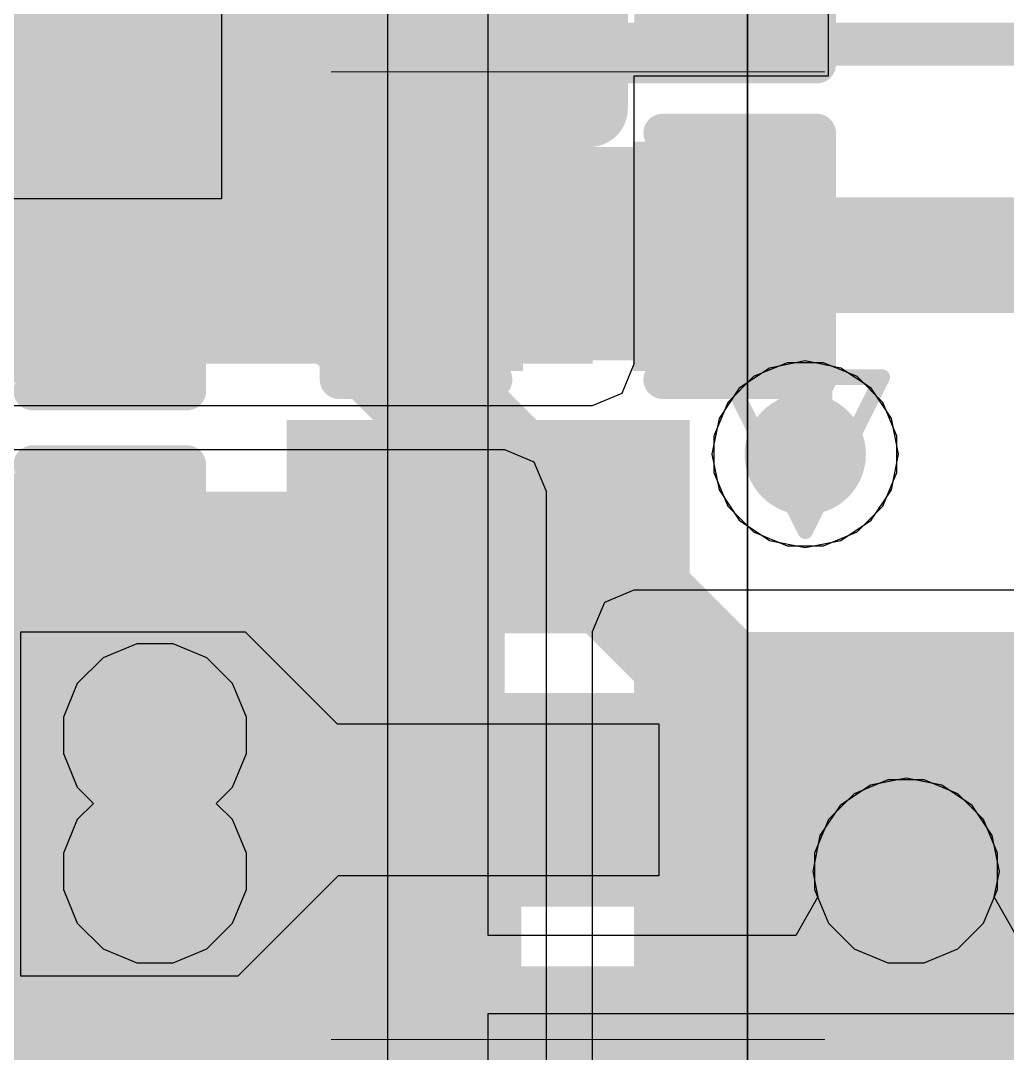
# Model space of a CAD drawing. Header units: inches. Extents: x -6 to 284, y -12 to 154.
# Drawn here: x 32.189 to 35.442, y 15.16 to 18.563 of the extents above; entities that cross this region are included whole.
import ezdxf

# ---------------------------------------------------------------- set-up
doc = ezdxf.new("R2010")
doc.units = ezdxf.units.IN
for name, color, linetype in [('Bottom Layer', 5, 'Continuous'), ('Bottom Overlay', 54, 'Continuous'), ('Bottom Paste', 16, 'Continuous'), ('Bottom Solder', 6, 'Continuous'), ('Drill Drawing', 1, 'Continuous'), ('GND-1', 16, 'Continuous'), ('GND-2', 90, 'Continuous'), ('GND-3', 216, 'Continuous'), ('GND-4', 54, 'Continuous'), ('PWR-1', 156, 'Continuous'), ('PWR-2', 130, 'Continuous'), ('Signal L1', 76, 'Continuous'), ('Signal L2', 6, 'Continuous'), ('Top Layer', 1, 'Continuous'), ('Top Overlay', 2, 'Continuous'), ('Top Paste', 8, 'Continuous'), ('Top Solder', 216, 'Continuous'), ('Via Holes', 16, 'Continuous')]:
    doc.layers.add(name, color=color, linetype=linetype)

# ---------------------------------------------------------------- blocks, each defined once
blk = doc.blocks.new('R___0402_B_96')
at = {"layer": 'Bottom Layer'}
for points in [[(-0.2413, 0.3175), (-0.2413, -0.3175), (-0.6985, -0.3175), (-0.6985, 0.3175)], [(0.6985, 0.3175), (0.6985, -0.3175), (0.2413, -0.3175), (0.2413, 0.3175)]]:
    blk.add_hatch(color=5, dxfattribs=at).paths.add_polyline_path(points)
at = {"layer": 'Bottom Paste'}
for points in [[(-0.2413, 0.3175), (-0.2413, -0.3175), (-0.6985, -0.3175), (-0.6985, 0.3175)], [(0.6985, 0.3175), (0.6985, -0.3175), (0.2413, -0.3175), (0.2413, 0.3175)]]:
    blk.add_hatch(color=16, dxfattribs=at).paths.add_polyline_path(points)
at = {"layer": 'Bottom Solder'}
for points in [[(-0.1863, 0.3725), (-0.1863, -0.3725), (-0.7535, -0.3725), (-0.7535, 0.3725)], [(0.7535, 0.3725), (0.7535, -0.3725), (0.1863, -0.3725), (0.1863, 0.3725)]]:
    blk.add_hatch(color=6, dxfattribs=at).paths.add_polyline_path(points)
at = {"layer": 'Bottom Overlay'}
for points in [[(-0.7874, 0.4064, 0.127, 0.127, 0), (-0.7874, -0.4064, 0.127, 0.127, 0)], [(0.7874, 0.4064, 0.127, 0.127, 0), (-0.7874, 0.4064, 0.127, 0.127, 0)], [(0.7874, 0.4064, 0.127, 0.127, 0), (0.7874, -0.4064, 0.127, 0.127, 0)], [(0.8128, 0.4318, 0.00323, 0.00323, 0), (-0.8128, 0.4318, 0.00323, 0.00323, 0)], [(0.7874, -0.4064, 0.127, 0.127, 0), (-0.7874, -0.4064, 0.127, 0.127, 0)]]:
    blk.add_lwpolyline(points, format="xyseb", dxfattribs=at)
for points in [[(-0.8191, 0.4064, 0.0635, 0.0635, 1), (-0.7556, 0.4064, 0.0635, 0.0635, 1)], [(-0.8191, 0.4064, 0.0635, 0.0635, 1), (-0.7556, 0.4064, 0.0635, 0.0635, 1)], [(0.7556, 0.4064, 0.0635, 0.0635, 1), (0.8191, 0.4064, 0.0635, 0.0635, 1)], [(0.7556, 0.4064, 0.0635, 0.0635, 1), (0.8191, 0.4064, 0.0635, 0.0635, 1)], [(-0.8136, 0.4318, 0.00161, 0.00161, 1), (-0.812, 0.4318, 0.00161, 0.00161, 1)], [(0.812, 0.4318, 0.00161, 0.00161, 1), (0.8136, 0.4318, 0.00161, 0.00161, 1)], [(-0.8191, -0.4064, 0.0635, 0.0635, 1), (-0.7556, -0.4064, 0.0635, 0.0635, 1)], [(-0.8191, -0.4064, 0.0635, 0.0635, 1), (-0.7556, -0.4064, 0.0635, 0.0635, 1)], [(0.7556, -0.4064, 0.0635, 0.0635, 1), (0.8191, -0.4064, 0.0635, 0.0635, 1)], [(0.7556, -0.4064, 0.0635, 0.0635, 1), (0.8191, -0.4064, 0.0635, 0.0635, 1)]]:
    blk.add_lwpolyline(points, format="xyseb", close=True, dxfattribs=at)
blk = doc.blocks.new('AP6275S__125')
at = {"layer": 'Top Layer'}
for points in [[(6.6225, 4.75), (7.7475, 4.75), (7.7475, 4.25), (6.6225, 4.25)], [(6.6225, 3.85), (7.7475, 3.85), (7.7475, 3.35), (6.6225, 3.35)], [(6.6225, 2.95), (7.7475, 2.95), (7.7475, 2.45), (6.6225, 2.45)], [(6.6225, 2.05), (7.7475, 2.05), (7.7475, 1.55), (6.6225, 1.55)]]:
    blk.add_hatch(color=1, dxfattribs=at).paths.add_polyline_path(points)
at = {"layer": 'Top Paste'}
for points in [[(6.6225, 4.75), (7.7475, 4.75), (7.7475, 4.25), (6.6225, 4.25)], [(6.6225, 3.85), (7.7475, 3.85), (7.7475, 3.35), (6.6225, 3.35)], [(6.6225, 2.95), (7.7475, 2.95), (7.7475, 2.45), (6.6225, 2.45)], [(6.6225, 2.05), (7.7475, 2.05), (7.7475, 1.55), (6.6225, 1.55)]]:
    blk.add_hatch(color=8, dxfattribs=at).paths.add_polyline_path(points)
at = {"layer": 'Top Solder'}
for points in [[(6.5209, 4.8516), (7.8491, 4.8516), (7.8491, 4.1484), (6.5209, 4.1484)], [(6.5209, 3.9516), (7.8491, 3.9516), (7.8491, 3.2484), (6.5209, 3.2484)], [(6.5209, 3.0516), (7.8491, 3.0516), (7.8491, 2.3484), (6.5209, 2.3484)], [(6.5209, 2.1516), (7.8491, 2.1516), (7.8491, 1.4484), (6.5209, 1.4484)]]:
    blk.add_hatch(color=216, dxfattribs=at).paths.add_polyline_path(points)
at = {"layer": 'Top Overlay'}
blk.add_lwpolyline([(7.5184, 4.9784, 0.254, 0.254, 0), (7.5184, 6.5532, 0.254, 0.254, 0)], format="xyseb", dxfattribs=at)
blk.add_lwpolyline([(7.4549, 4.9784, 0.127, 0.127, 1), (7.5819, 4.9784, 0.127, 0.127, 1)], format="xyseb", close=True, dxfattribs=at)
blk = doc.blocks.new('R___0402_B_198')
at = {"layer": 'Bottom Layer'}
for points in [[(-0.2413, 0.3175), (-0.2413, -0.3175), (-0.6985, -0.3175), (-0.6985, 0.3175)], [(0.6985, 0.3175), (0.6985, -0.3175), (0.2413, -0.3175), (0.2413, 0.3175)]]:
    blk.add_hatch(color=5, dxfattribs=at).paths.add_polyline_path(points)
at = {"layer": 'Bottom Paste'}
for points in [[(-0.2413, 0.3175), (-0.2413, -0.3175), (-0.6985, -0.3175), (-0.6985, 0.3175)], [(0.6985, 0.3175), (0.6985, -0.3175), (0.2413, -0.3175), (0.2413, 0.3175)]]:
    blk.add_hatch(color=16, dxfattribs=at).paths.add_polyline_path(points)
at = {"layer": 'Bottom Solder'}
for points in [[(-0.1863, 0.3725), (-0.1863, -0.3725), (-0.7535, -0.3725), (-0.7535, 0.3725)], [(0.7535, 0.3725), (0.7535, -0.3725), (0.1863, -0.3725), (0.1863, 0.3725)]]:
    blk.add_hatch(color=6, dxfattribs=at).paths.add_polyline_path(points)
at = {"layer": 'Bottom Overlay'}
for points in [[(0.7874, 0.4064, 0.127, 0.127, 0), (-0.7874, 0.4064, 0.127, 0.127, 0)], [(-0.7874, 0.4064, 0.127, 0.127, 0), (-0.7874, -0.4064, 0.127, 0.127, 0)], [(0.7874, 0.4064, 0.127, 0.127, 0), (0.7874, -0.4064, 0.127, 0.127, 0)], [(0.8128, 0.4318, 0.00323, 0.00323, 0), (-0.8128, 0.4318, 0.00323, 0.00323, 0)], [(0.7874, -0.4064, 0.127, 0.127, 0), (-0.7874, -0.4064, 0.127, 0.127, 0)]]:
    blk.add_lwpolyline(points, format="xyseb", dxfattribs=at)
for points in [[(-0.8191, 0.4064, 0.0635, 0.0635, 1), (-0.7556, 0.4064, 0.0635, 0.0635, 1)], [(-0.8191, 0.4064, 0.0635, 0.0635, 1), (-0.7556, 0.4064, 0.0635, 0.0635, 1)], [(0.7556, 0.4064, 0.0635, 0.0635, 1), (0.8191, 0.4064, 0.0635, 0.0635, 1)], [(0.7556, 0.4064, 0.0635, 0.0635, 1), (0.8191, 0.4064, 0.0635, 0.0635, 1)], [(-0.8136, 0.4318, 0.00161, 0.00161, 1), (-0.812, 0.4318, 0.00161, 0.00161, 1)], [(0.812, 0.4318, 0.00161, 0.00161, 1), (0.8136, 0.4318, 0.00161, 0.00161, 1)], [(-0.8191, -0.4064, 0.0635, 0.0635, 1), (-0.7556, -0.4064, 0.0635, 0.0635, 1)], [(-0.8191, -0.4064, 0.0635, 0.0635, 1), (-0.7556, -0.4064, 0.0635, 0.0635, 1)], [(0.7556, -0.4064, 0.0635, 0.0635, 1), (0.8191, -0.4064, 0.0635, 0.0635, 1)], [(0.7556, -0.4064, 0.0635, 0.0635, 1), (0.8191, -0.4064, 0.0635, 0.0635, 1)]]:
    blk.add_lwpolyline(points, format="xyseb", close=True, dxfattribs=at)
blk = doc.blocks.new('C___0402_B_428')
at = {"layer": 'Bottom Layer'}
for points in [[(-0.2413, 0.3175), (-0.2413, -0.3175), (-0.6985, -0.3175), (-0.6985, 0.3175)], [(0.6985, 0.3175), (0.6985, -0.3175), (0.2413, -0.3175), (0.2413, 0.3175)]]:
    blk.add_hatch(color=5, dxfattribs=at).paths.add_polyline_path(points)
at = {"layer": 'Bottom Paste'}
for points in [[(-0.2413, 0.3175), (-0.2413, -0.3175), (-0.6985, -0.3175), (-0.6985, 0.3175)], [(0.6985, 0.3175), (0.6985, -0.3175), (0.2413, -0.3175), (0.2413, 0.3175)]]:
    blk.add_hatch(color=16, dxfattribs=at).paths.add_polyline_path(points)
at = {"layer": 'Bottom Solder'}
for points in [[(-0.1813, 0.3775), (-0.1813, -0.3775), (-0.7585, -0.3775), (-0.7585, 0.3775)], [(0.7585, 0.3775), (0.7585, -0.3775), (0.1813, -0.3775), (0.1813, 0.3775)]]:
    blk.add_hatch(color=6, dxfattribs=at).paths.add_polyline_path(points)
at = {"layer": 'Bottom Overlay'}
for points in [[(-0.7874, 0.4064, 0.127, 0.127, 0), (-0.2794, 0.4064, 0.127, 0.127, 0)], [(-0.7874, -0.4064, 0.127, 0.127, 0), (-0.7874, 0.4064, 0.127, 0.127, 0)], [(0.2794, 0.4064, 0.127, 0.127, 0), (0.7874, 0.4064, 0.127, 0.127, 0)], [(0.7874, -0.4064, 0.127, 0.127, 0), (0.7874, 0.4064, 0.127, 0.127, 0)], [(-0.7874, -0.4064, 0.127, 0.127, 0), (-0.2794, -0.4064, 0.127, 0.127, 0)], [(0.2794, -0.4064, 0.127, 0.127, 0), (0.7874, -0.4064, 0.127, 0.127, 0)]]:
    blk.add_lwpolyline(points, format="xyseb", dxfattribs=at)
for points in [[(-0.8191, 0.4064, 0.0635, 0.0635, 1), (-0.7556, 0.4064, 0.0635, 0.0635, 1)], [(-0.8191, 0.4064, 0.0635, 0.0635, 1), (-0.7556, 0.4064, 0.0635, 0.0635, 1)], [(-0.3111, 0.4064, 0.0635, 0.0635, 1), (-0.2477, 0.4064, 0.0635, 0.0635, 1)], [(0.2477, 0.4064, 0.0635, 0.0635, 1), (0.3111, 0.4064, 0.0635, 0.0635, 1)], [(0.7556, 0.4064, 0.0635, 0.0635, 1), (0.8191, 0.4064, 0.0635, 0.0635, 1)], [(0.7556, 0.4064, 0.0635, 0.0635, 1), (0.8191, 0.4064, 0.0635, 0.0635, 1)], [(-0.8191, -0.4064, 0.0635, 0.0635, 1), (-0.7556, -0.4064, 0.0635, 0.0635, 1)], [(-0.8191, -0.4064, 0.0635, 0.0635, 1), (-0.7556, -0.4064, 0.0635, 0.0635, 1)], [(-0.3111, -0.4064, 0.0635, 0.0635, 1), (-0.2477, -0.4064, 0.0635, 0.0635, 1)], [(0.2477, -0.4064, 0.0635, 0.0635, 1), (0.3111, -0.4064, 0.0635, 0.0635, 1)], [(0.7556, -0.4064, 0.0635, 0.0635, 1), (0.8191, -0.4064, 0.0635, 0.0635, 1)], [(0.7556, -0.4064, 0.0635, 0.0635, 1), (0.8191, -0.4064, 0.0635, 0.0635, 1)]]:
    blk.add_lwpolyline(points, format="xyseb", close=True, dxfattribs=at)
blk = doc.blocks.new('C___0402_B_429')
at = {"layer": 'Bottom Layer'}
for points in [[(-0.2413, 0.3175), (-0.2413, -0.3175), (-0.6985, -0.3175), (-0.6985, 0.3175)], [(0.6985, 0.3175), (0.6985, -0.3175), (0.2413, -0.3175), (0.2413, 0.3175)]]:
    blk.add_hatch(color=5, dxfattribs=at).paths.add_polyline_path(points)
at = {"layer": 'Bottom Paste'}
for points in [[(-0.2413, 0.3175), (-0.2413, -0.3175), (-0.6985, -0.3175), (-0.6985, 0.3175)], [(0.6985, 0.3175), (0.6985, -0.3175), (0.2413, -0.3175), (0.2413, 0.3175)]]:
    blk.add_hatch(color=16, dxfattribs=at).paths.add_polyline_path(points)
at = {"layer": 'Bottom Solder'}
for points in [[(-0.1813, 0.3775), (-0.1813, -0.3775), (-0.7585, -0.3775), (-0.7585, 0.3775)], [(0.7585, 0.3775), (0.7585, -0.3775), (0.1813, -0.3775), (0.1813, 0.3775)]]:
    blk.add_hatch(color=6, dxfattribs=at).paths.add_polyline_path(points)
at = {"layer": 'Bottom Overlay'}
for points in [[(-0.2794, 0.4064, 0.127, 0.127, 0), (-0.7874, 0.4064, 0.127, 0.127, 0)], [(-0.7874, 0.4064, 0.127, 0.127, 0), (-0.7874, -0.4064, 0.127, 0.127, 0)], [(0.7874, 0.4064, 0.127, 0.127, 0), (0.2794, 0.4064, 0.127, 0.127, 0)], [(0.7874, 0.4064, 0.127, 0.127, 0), (0.7874, -0.4064, 0.127, 0.127, 0)], [(-0.2794, -0.4064, 0.127, 0.127, 0), (-0.7874, -0.4064, 0.127, 0.127, 0)], [(0.7874, -0.4064, 0.127, 0.127, 0), (0.2794, -0.4064, 0.127, 0.127, 0)]]:
    blk.add_lwpolyline(points, format="xyseb", dxfattribs=at)
for points in [[(-0.8191, 0.4064, 0.0635, 0.0635, 1), (-0.7556, 0.4064, 0.0635, 0.0635, 1)], [(-0.8191, 0.4064, 0.0635, 0.0635, 1), (-0.7556, 0.4064, 0.0635, 0.0635, 1)], [(-0.3111, 0.4064, 0.0635, 0.0635, 1), (-0.2477, 0.4064, 0.0635, 0.0635, 1)], [(0.2477, 0.4064, 0.0635, 0.0635, 1), (0.3112, 0.4064, 0.0635, 0.0635, 1)], [(0.7556, 0.4064, 0.0635, 0.0635, 1), (0.8191, 0.4064, 0.0635, 0.0635, 1)], [(0.7556, 0.4064, 0.0635, 0.0635, 1), (0.8191, 0.4064, 0.0635, 0.0635, 1)], [(-0.8191, -0.4064, 0.0635, 0.0635, 1), (-0.7556, -0.4064, 0.0635, 0.0635, 1)], [(-0.8191, -0.4064, 0.0635, 0.0635, 1), (-0.7556, -0.4064, 0.0635, 0.0635, 1)], [(-0.3111, -0.4064, 0.0635, 0.0635, 1), (-0.2477, -0.4064, 0.0635, 0.0635, 1)], [(0.2477, -0.4064, 0.0635, 0.0635, 1), (0.3112, -0.4064, 0.0635, 0.0635, 1)], [(0.7556, -0.4064, 0.0635, 0.0635, 1), (0.8191, -0.4064, 0.0635, 0.0635, 1)], [(0.7556, -0.4064, 0.0635, 0.0635, 1), (0.8191, -0.4064, 0.0635, 0.0635, 1)]]:
    blk.add_lwpolyline(points, format="xyseb", close=True, dxfattribs=at)
blk = doc.blocks.new('C___0402_B_491')
at = {"layer": 'Bottom Layer'}
for points in [[(-0.2413, 0.3175), (-0.2413, -0.3175), (-0.6985, -0.3175), (-0.6985, 0.3175)], [(0.6985, 0.3175), (0.6985, -0.3175), (0.2413, -0.3175), (0.2413, 0.3175)]]:
    blk.add_hatch(color=5, dxfattribs=at).paths.add_polyline_path(points)
at = {"layer": 'Bottom Paste'}
for points in [[(-0.2413, 0.3175), (-0.2413, -0.3175), (-0.6985, -0.3175), (-0.6985, 0.3175)], [(0.6985, 0.3175), (0.6985, -0.3175), (0.2413, -0.3175), (0.2413, 0.3175)]]:
    blk.add_hatch(color=16, dxfattribs=at).paths.add_polyline_path(points)
at = {"layer": 'Bottom Solder'}
for points in [[(-0.1813, 0.3775), (-0.1813, -0.3775), (-0.7585, -0.3775), (-0.7585, 0.3775)], [(0.7585, 0.3775), (0.7585, -0.3775), (0.1813, -0.3775), (0.1813, 0.3775)]]:
    blk.add_hatch(color=6, dxfattribs=at).paths.add_polyline_path(points)
at = {"layer": 'Bottom Overlay'}
for points in [[(-0.7874, 0.4064, 0.127, 0.127, 0), (-0.2794, 0.4064, 0.127, 0.127, 0)], [(-0.7874, -0.4064, 0.127, 0.127, 0), (-0.7874, 0.4064, 0.127, 0.127, 0)], [(0.2794, 0.4064, 0.127, 0.127, 0), (0.7874, 0.4064, 0.127, 0.127, 0)], [(0.7874, -0.4064, 0.127, 0.127, 0), (0.7874, 0.4064, 0.127, 0.127, 0)], [(-0.7874, -0.4064, 0.127, 0.127, 0), (-0.2794, -0.4064, 0.127, 0.127, 0)], [(0.2794, -0.4064, 0.127, 0.127, 0), (0.7874, -0.4064, 0.127, 0.127, 0)]]:
    blk.add_lwpolyline(points, format="xyseb", dxfattribs=at)
for points in [[(-0.8191, 0.4064, 0.0635, 0.0635, 1), (-0.7556, 0.4064, 0.0635, 0.0635, 1)], [(-0.8191, 0.4064, 0.0635, 0.0635, 1), (-0.7556, 0.4064, 0.0635, 0.0635, 1)], [(-0.3111, 0.4064, 0.0635, 0.0635, 1), (-0.2477, 0.4064, 0.0635, 0.0635, 1)], [(0.2477, 0.4064, 0.0635, 0.0635, 1), (0.3111, 0.4064, 0.0635, 0.0635, 1)], [(0.7556, 0.4064, 0.0635, 0.0635, 1), (0.8191, 0.4064, 0.0635, 0.0635, 1)], [(0.7556, 0.4064, 0.0635, 0.0635, 1), (0.8191, 0.4064, 0.0635, 0.0635, 1)], [(-0.8191, -0.4064, 0.0635, 0.0635, 1), (-0.7556, -0.4064, 0.0635, 0.0635, 1)], [(-0.8191, -0.4064, 0.0635, 0.0635, 1), (-0.7556, -0.4064, 0.0635, 0.0635, 1)], [(-0.3111, -0.4064, 0.0635, 0.0635, 1), (-0.2477, -0.4064, 0.0635, 0.0635, 1)], [(0.2477, -0.4064, 0.0635, 0.0635, 1), (0.3111, -0.4064, 0.0635, 0.0635, 1)], [(0.7556, -0.4064, 0.0635, 0.0635, 1), (0.8191, -0.4064, 0.0635, 0.0635, 1)], [(0.7556, -0.4064, 0.0635, 0.0635, 1), (0.8191, -0.4064, 0.0635, 0.0635, 1)]]:
    blk.add_lwpolyline(points, format="xyseb", close=True, dxfattribs=at)
blk = doc.blocks.new('C___0402_B_492')
at = {"layer": 'Bottom Layer'}
for points in [[(-0.2413, 0.3175), (-0.2413, -0.3175), (-0.6985, -0.3175), (-0.6985, 0.3175)], [(0.6985, 0.3175), (0.6985, -0.3175), (0.2413, -0.3175), (0.2413, 0.3175)]]:
    blk.add_hatch(color=5, dxfattribs=at).paths.add_polyline_path(points)
at = {"layer": 'Bottom Paste'}
for points in [[(-0.2413, 0.3175), (-0.2413, -0.3175), (-0.6985, -0.3175), (-0.6985, 0.3175)], [(0.6985, 0.3175), (0.6985, -0.3175), (0.2413, -0.3175), (0.2413, 0.3175)]]:
    blk.add_hatch(color=16, dxfattribs=at).paths.add_polyline_path(points)
at = {"layer": 'Bottom Solder'}
for points in [[(-0.1813, 0.3775), (-0.1813, -0.3775), (-0.7585, -0.3775), (-0.7585, 0.3775)], [(0.7585, 0.3775), (0.7585, -0.3775), (0.1813, -0.3775), (0.1813, 0.3775)]]:
    blk.add_hatch(color=6, dxfattribs=at).paths.add_polyline_path(points)
at = {"layer": 'Bottom Overlay'}
for points in [[(-0.7874, 0.4064, 0.127, 0.127, 0), (-0.7874, -0.4064, 0.127, 0.127, 0)], [(-0.2794, 0.4064, 0.127, 0.127, 0), (-0.7874, 0.4064, 0.127, 0.127, 0)], [(0.7874, 0.4064, 0.127, 0.127, 0), (0.2794, 0.4064, 0.127, 0.127, 0)], [(0.7874, 0.4064, 0.127, 0.127, 0), (0.7874, -0.4064, 0.127, 0.127, 0)], [(-0.2794, -0.4064, 0.127, 0.127, 0), (-0.7874, -0.4064, 0.127, 0.127, 0)], [(0.7874, -0.4064, 0.127, 0.127, 0), (0.2794, -0.4064, 0.127, 0.127, 0)]]:
    blk.add_lwpolyline(points, format="xyseb", dxfattribs=at)
for points in [[(-0.8191, 0.4064, 0.0635, 0.0635, 1), (-0.7556, 0.4064, 0.0635, 0.0635, 1)], [(-0.8191, 0.4064, 0.0635, 0.0635, 1), (-0.7556, 0.4064, 0.0635, 0.0635, 1)], [(-0.3111, 0.4064, 0.0635, 0.0635, 1), (-0.2477, 0.4064, 0.0635, 0.0635, 1)], [(0.2477, 0.4064, 0.0635, 0.0635, 1), (0.3112, 0.4064, 0.0635, 0.0635, 1)], [(0.7556, 0.4064, 0.0635, 0.0635, 1), (0.8191, 0.4064, 0.0635, 0.0635, 1)], [(0.7556, 0.4064, 0.0635, 0.0635, 1), (0.8191, 0.4064, 0.0635, 0.0635, 1)], [(-0.8191, -0.4064, 0.0635, 0.0635, 1), (-0.7556, -0.4064, 0.0635, 0.0635, 1)], [(-0.8191, -0.4064, 0.0635, 0.0635, 1), (-0.7556, -0.4064, 0.0635, 0.0635, 1)], [(-0.3111, -0.4064, 0.0635, 0.0635, 1), (-0.2477, -0.4064, 0.0635, 0.0635, 1)], [(0.2477, -0.4064, 0.0635, 0.0635, 1), (0.3112, -0.4064, 0.0635, 0.0635, 1)], [(0.7556, -0.4064, 0.0635, 0.0635, 1), (0.8191, -0.4064, 0.0635, 0.0635, 1)], [(0.7556, -0.4064, 0.0635, 0.0635, 1), (0.8191, -0.4064, 0.0635, 0.0635, 1)]]:
    blk.add_lwpolyline(points, format="xyseb", close=True, dxfattribs=at)

msp = doc.modelspace()

# ---------------------------------------------------------------- hatches: boundary and pattern name
at = {"layer": 'Bottom Layer'}
for points in [[(32.0133, 17.4324), (34.0744, 17.4324), (34.0744, 19.8022), (32.0133, 19.8022)], [(32.0133, 15.0924), (33.7849, 15.0924), (33.7849, 17.0111), (32.0133, 17.0111)], [(34.2109, 15.0924), (35.4928, 15.0924), (35.4928, 16.5484), (34.2109, 16.5484)]]:
    msp.add_hatch(color=5, dxfattribs=at).paths.add_polyline_path(points)
h = msp.add_hatch(color=5, dxfattribs=at)
edge = h.paths.add_edge_path()
edge.add_arc((34.7755, 17.1342), 0.2, 0, 360)
h = msp.add_hatch(color=5, dxfattribs=at)
edge = h.paths.add_edge_path()
edge.add_arc((32.6319, 16.2076), 0.2, 0, 360)
h = msp.add_hatch(color=5, dxfattribs=at)
edge = h.paths.add_edge_path()
edge.add_arc((32.6319, 15.7593), 0.2, 0, 360)
h = msp.add_hatch(color=5, dxfattribs=at)
edge = h.paths.add_edge_path()
edge.add_arc((35.1079, 15.7593), 0.2, 0, 360)
at = {"layer": 'GND-1'}
h = msp.add_hatch(color=16, dxfattribs=at)
edge = h.paths.add_edge_path()
edge.add_arc((34.7755, 17.1342), 0.2, 0, 360)
h = msp.add_hatch(color=16, dxfattribs=at)
edge = h.paths.add_edge_path()
edge.add_arc((32.6319, 16.2076), 0.2, 0, 360)
h = msp.add_hatch(color=16, dxfattribs=at)
edge = h.paths.add_edge_path()
edge.add_arc((32.6319, 15.7593), 0.2, 0, 360)
h = msp.add_hatch(color=16, dxfattribs=at)
edge = h.paths.add_edge_path()
edge.add_arc((35.1079, 15.7593), 0.2, 0, 360)
at = {"layer": 'GND-2'}
h = msp.add_hatch(color=90, dxfattribs=at)
edge = h.paths.add_edge_path()
edge.add_arc((34.7755, 17.1342), 0.2, 0, 360)
h = msp.add_hatch(color=90, dxfattribs=at)
edge = h.paths.add_edge_path()
edge.add_arc((32.6319, 16.2076), 0.2, 0, 360)
h = msp.add_hatch(color=90, dxfattribs=at)
edge = h.paths.add_edge_path()
edge.add_arc((32.6319, 15.7593), 0.2, 0, 360)
h = msp.add_hatch(color=90, dxfattribs=at)
edge = h.paths.add_edge_path()
edge.add_arc((35.1079, 15.7593), 0.2, 0, 360)
at = {"layer": 'GND-3'}
h = msp.add_hatch(color=216, dxfattribs=at)
edge = h.paths.add_edge_path()
edge.add_arc((34.7755, 17.1342), 0.2, 0, 360)
h = msp.add_hatch(color=216, dxfattribs=at)
edge = h.paths.add_edge_path()
edge.add_arc((32.6319, 16.2076), 0.2, 0, 360)
h = msp.add_hatch(color=216, dxfattribs=at)
edge = h.paths.add_edge_path()
edge.add_arc((32.6319, 15.7593), 0.2, 0, 360)
h = msp.add_hatch(color=216, dxfattribs=at)
edge = h.paths.add_edge_path()
edge.add_arc((35.1079, 15.7593), 0.2, 0, 360)
at = {"layer": 'GND-4'}
h = msp.add_hatch(color=54, dxfattribs=at)
edge = h.paths.add_edge_path()
edge.add_arc((34.7755, 17.1342), 0.2, 0, 360)
h = msp.add_hatch(color=54, dxfattribs=at)
edge = h.paths.add_edge_path()
edge.add_arc((32.6319, 16.2076), 0.2, 0, 360)
h = msp.add_hatch(color=54, dxfattribs=at)
edge = h.paths.add_edge_path()
edge.add_arc((32.6319, 15.7593), 0.2, 0, 360)
h = msp.add_hatch(color=54, dxfattribs=at)
edge = h.paths.add_edge_path()
edge.add_arc((35.1079, 15.7593), 0.2, 0, 360)
at = {"layer": 'PWR-1'}
h = msp.add_hatch(color=156, dxfattribs=at)
edge = h.paths.add_edge_path()
edge.add_arc((34.7755, 17.1342), 0.2, 0, 360)
msp.add_hatch(color=156, dxfattribs=at).paths.add_polyline_path([(32.0133, 15.3783), (33.0778, 15.3783), (33.0778, 16.6857), (32.0133, 16.6857)])
h = msp.add_hatch(color=156, dxfattribs=at)
edge = h.paths.add_edge_path()
edge.add_arc((32.6319, 16.2076), 0.2, 0, 360)
h = msp.add_hatch(color=156, dxfattribs=at)
edge = h.paths.add_edge_path()
edge.add_arc((32.6319, 15.7593), 0.2, 0, 360)
h = msp.add_hatch(color=156, dxfattribs=at)
edge = h.paths.add_edge_path()
edge.add_arc((35.1079, 15.7593), 0.2, 0, 360)
at = {"layer": 'PWR-2'}
h = msp.add_hatch(color=130, dxfattribs=at)
edge = h.paths.add_edge_path()
edge.add_arc((34.7755, 17.1342), 0.2, 0, 360)
h = msp.add_hatch(color=130, dxfattribs=at)
edge = h.paths.add_edge_path()
edge.add_arc((32.6319, 16.2076), 0.2, 0, 360)
h = msp.add_hatch(color=130, dxfattribs=at)
edge = h.paths.add_edge_path()
edge.add_arc((32.6319, 15.7593), 0.2, 0, 360)
h = msp.add_hatch(color=130, dxfattribs=at)
edge = h.paths.add_edge_path()
edge.add_arc((35.1079, 15.7593), 0.2, 0, 360)
at = {"layer": 'Signal L1'}
h = msp.add_hatch(color=76, dxfattribs=at)
edge = h.paths.add_edge_path()
edge.add_arc((34.7755, 17.1342), 0.2, 0, 360)
h = msp.add_hatch(color=76, dxfattribs=at)
edge = h.paths.add_edge_path()
edge.add_arc((32.6319, 16.2076), 0.2, 0, 360)
h = msp.add_hatch(color=76, dxfattribs=at)
edge = h.paths.add_edge_path()
edge.add_arc((32.6319, 15.7593), 0.2, 0, 360)
h = msp.add_hatch(color=76, dxfattribs=at)
edge = h.paths.add_edge_path()
edge.add_arc((35.1079, 15.7593), 0.2, 0, 360)
at = {"layer": 'Signal L2'}
h = msp.add_hatch(color=6, dxfattribs=at)
edge = h.paths.add_edge_path()
edge.add_arc((34.7755, 17.1342), 0.2, 0, 360)
h = msp.add_hatch(color=6, dxfattribs=at)
edge = h.paths.add_edge_path()
edge.add_arc((32.6319, 16.2076), 0.2, 0, 360)
h = msp.add_hatch(color=6, dxfattribs=at)
edge = h.paths.add_edge_path()
edge.add_arc((32.6319, 15.7593), 0.2, 0, 360)
h = msp.add_hatch(color=6, dxfattribs=at)
edge = h.paths.add_edge_path()
edge.add_arc((35.1079, 15.7593), 0.2, 0, 360)
at = {"layer": 'Top Layer'}
msp.add_hatch(color=1, dxfattribs=at).paths.add_polyline_path([(32.929, 17.5451), (33.9764, 17.5451), (33.9764, 20.0476), (32.929, 20.0476)])
h = msp.add_hatch(color=1, dxfattribs=at)
edge = h.paths.add_edge_path()
edge.add_arc((34.7755, 17.1342), 0.2, 0, 360)
h = msp.add_hatch(color=1, dxfattribs=at)
edge = h.paths.add_edge_path()
edge.add_arc((32.6319, 16.2076), 0.2, 0, 360)
h = msp.add_hatch(color=1, dxfattribs=at)
edge = h.paths.add_edge_path()
edge.add_arc((32.6319, 15.7593), 0.2, 0, 360)
h = msp.add_hatch(color=1, dxfattribs=at)
edge = h.paths.add_edge_path()
edge.add_arc((35.1079, 15.7593), 0.2, 0, 360)
at = {"layer": 'Via Holes'}
h = msp.add_hatch(color=7, dxfattribs=at)
edge = h.paths.add_edge_path()
edge.add_arc((34.7755, 17.1342), 0.1, 0, 360)
h = msp.add_hatch(color=7, dxfattribs=at)
edge = h.paths.add_edge_path()
edge.add_arc((32.6319, 16.2076), 0.1, 0, 360)
h = msp.add_hatch(color=7, dxfattribs=at)
edge = h.paths.add_edge_path()
edge.add_arc((32.6319, 15.7593), 0.1, 0, 360)
h = msp.add_hatch(color=7, dxfattribs=at)
edge = h.paths.add_edge_path()
edge.add_arc((35.1079, 15.7593), 0.1, 0, 360)

# ---------------------------------------------------------------- linework, layer by layer
at = {"layer": 'Bottom Layer'}
for p, q in [((34.8517, 18.3814), (34.8517, 19.2704)), ((34.2119, 17.4324), (34.2119, 18.3814)), ((34.2119, 18.3814), (34.8517, 18.3814)), ((34.1716, 17.3352), (34.2119, 17.4324)), ((34.0744, 17.2949), (34.1716, 17.3352)), ((32.0133, 17.2949), (34.0744, 17.2949)), ((33.7849, 17.1485), (32.0133, 17.1485)), ((33.8821, 17.1083), (33.7849, 17.1485)), ((33.9224, 17.0111), (33.8821, 17.1083)), ((33.9224, 15.0924), (33.9224, 17.0111)), ((34.2109, 16.6858), (34.1137, 16.6456)), ((35.4928, 16.6858), (34.2109, 16.6858)), ((34.1137, 16.6456), (34.0735, 16.5484)), ((34.0735, 16.5484), (34.0735, 15.0924))]:
    msp.add_line(p, q, dxfattribs=at)
for points in [[(34.4961, 17.7863, 0.254, 0.254, 0), (34.4961, 17.8856, 0.254, 0.254, 0)], [(34.453, 17.7432, 0.1778, 0.1778, 0), (34.7755, 17.4206, 0.1778, 0.1778, 0)], [(34.7755, 17.1342, 0.1778, 0.1778, 0), (34.7755, 17.4206, 0.1778, 0.1778, 0)], [(34.7755, 17.0873, 0.1778, 0.1778, 0), (34.7755, 17.1342, 0.1778, 0.1778, 0)], [(35.3658, 16.2451, 0.381, 0.381, 0), (36.2561, 16.2451, 0.381, 0.381, 0)], [(34.8136, 15.9951, 0.254, 0.254, 0), (35.3658, 16.2451, 0.254, 0.254, 0)], [(34.8519, 15.7333, 0.635, 0.635, 0), (34.8519, 15.8204, 0.635, 0.635, 0)], [(34.4961, 15.6373, 0.508, 0.508, 0), (34.8519, 15.6373, 0.508, 0.508, 0)], [(34.4961, 15.5484, 0.508, 0.508, 0), (34.4961, 15.6373, 0.508, 0.508, 0)], [(35.1587, 10.5418, 0.635, 0.635, 0), (35.1587, 15.3503, 0.635, 0.635, 0)]]:
    msp.add_lwpolyline(points, format="xyseb", dxfattribs=at)
for points in [[(34.4326, 17.8856, 0.127, 0.127, 1), (34.5596, 17.8856, 0.127, 0.127, 1)], [(34.4326, 17.7863, 0.127, 0.127, 1), (34.5596, 17.7863, 0.127, 0.127, 1)], [(34.4085, 17.7432, 0.0889, 0.0889, 1), (34.4974, 17.7432, 0.0889, 0.0889, 1)], [(34.7311, 17.4206, 0.0889, 0.0889, 1), (34.82, 17.4206, 0.0889, 0.0889, 1)], [(34.7311, 17.4206, 0.0889, 0.0889, 1), (34.82, 17.4206, 0.0889, 0.0889, 1)], [(34.7311, 17.1342, 0.0889, 0.0889, 1), (34.82, 17.1342, 0.0889, 0.0889, 1)], [(34.7311, 17.1342, 0.0889, 0.0889, 1), (34.82, 17.1342, 0.0889, 0.0889, 1)], [(34.7311, 17.0873, 0.0889, 0.0889, 1), (34.82, 17.0873, 0.0889, 0.0889, 1)], [(35.2706, 16.2451, 0.1905, 0.1905, 1), (35.4611, 16.2451, 0.1905, 0.1905, 1)], [(35.3023, 16.2451, 0.127, 0.127, 1), (35.4293, 16.2451, 0.127, 0.127, 1)], [(34.6931, 15.8204, 0.3175, 0.3175, 1), (35.0106, 15.8204, 0.3175, 0.3175, 1)], [(34.7501, 15.9951, 0.127, 0.127, 1), (34.8771, 15.9951, 0.127, 0.127, 1)], [(34.6931, 15.7333, 0.3175, 0.3175, 1), (35.0106, 15.7333, 0.3175, 0.3175, 1)], [(34.3691, 15.6373, 0.254, 0.254, 1), (34.6231, 15.6373, 0.254, 0.254, 1)], [(34.3691, 15.6373, 0.254, 0.254, 1), (34.6231, 15.6373, 0.254, 0.254, 1)], [(34.7249, 15.6373, 0.254, 0.254, 1), (34.9789, 15.6373, 0.254, 0.254, 1)], [(34.3691, 15.5484, 0.254, 0.254, 1), (34.6231, 15.5484, 0.254, 0.254, 1)], [(34.9999, 15.3503, 0.3175, 0.3175, 1), (35.3174, 15.3503, 0.3175, 0.3175, 1)]]:
    msp.add_lwpolyline(points, format="xyseb", close=True, dxfattribs=at)
at = {"layer": 'Drill Drawing'}
for points in [[(34.5215, 17.3882, 0.0508, 0.0508, 0), (35.0295, 17.3882, 0.0508, 0.0508, 0)], [(34.5215, 17.3882, 0.0508, 0.0508, 0), (34.7755, 16.8802, 0.0508, 0.0508, 0)], [(34.7755, 16.8802, 0.0508, 0.0508, 0), (35.0295, 17.3882, 0.0508, 0.0508, 0)], [(32.3779, 16.4616, 0.0508, 0.0508, 0), (32.8859, 16.4616, 0.0508, 0.0508, 0)], [(32.3779, 16.4616, 0.0508, 0.0508, 0), (32.6319, 15.9536, 0.0508, 0.0508, 0)], [(32.6319, 15.9536, 0.0508, 0.0508, 0), (32.8859, 16.4616, 0.0508, 0.0508, 0)], [(32.3779, 16.0133, 0.0508, 0.0508, 0), (32.8859, 16.0133, 0.0508, 0.0508, 0)], [(32.3779, 16.0133, 0.0508, 0.0508, 0), (32.6319, 15.5053, 0.0508, 0.0508, 0)], [(32.6319, 15.5053, 0.0508, 0.0508, 0), (32.8859, 16.0133, 0.0508, 0.0508, 0)], [(34.8539, 16.0133, 0.0508, 0.0508, 0), (35.3619, 16.0133, 0.0508, 0.0508, 0)], [(34.8539, 16.0133, 0.0508, 0.0508, 0), (35.1079, 15.5053, 0.0508, 0.0508, 0)], [(35.1079, 15.5053, 0.0508, 0.0508, 0), (35.3619, 16.0133, 0.0508, 0.0508, 0)]]:
    msp.add_lwpolyline(points, format="xyseb", dxfattribs=at)
for points in [[(34.5088, 17.3882, 0.0254, 0.0254, 1), (34.5342, 17.3882, 0.0254, 0.0254, 1)], [(34.5088, 17.3882, 0.0254, 0.0254, 1), (34.5342, 17.3882, 0.0254, 0.0254, 1)], [(35.0168, 17.3882, 0.0254, 0.0254, 1), (35.0422, 17.3882, 0.0254, 0.0254, 1)], [(35.0168, 17.3882, 0.0254, 0.0254, 1), (35.0422, 17.3882, 0.0254, 0.0254, 1)], [(34.7628, 16.8802, 0.0254, 0.0254, 1), (34.7882, 16.8802, 0.0254, 0.0254, 1)], [(34.7628, 16.8802, 0.0254, 0.0254, 1), (34.7882, 16.8802, 0.0254, 0.0254, 1)], [(32.3652, 16.4616, 0.0254, 0.0254, 1), (32.3906, 16.4616, 0.0254, 0.0254, 1)], [(32.3652, 16.4616, 0.0254, 0.0254, 1), (32.3906, 16.4616, 0.0254, 0.0254, 1)], [(32.8732, 16.4616, 0.0254, 0.0254, 1), (32.8986, 16.4616, 0.0254, 0.0254, 1)], [(32.8732, 16.4616, 0.0254, 0.0254, 1), (32.8986, 16.4616, 0.0254, 0.0254, 1)], [(32.3652, 16.0133, 0.0254, 0.0254, 1), (32.3906, 16.0133, 0.0254, 0.0254, 1)], [(32.3652, 16.0133, 0.0254, 0.0254, 1), (32.3906, 16.0133, 0.0254, 0.0254, 1)], [(32.8732, 16.0133, 0.0254, 0.0254, 1), (32.8986, 16.0133, 0.0254, 0.0254, 1)], [(32.8732, 16.0133, 0.0254, 0.0254, 1), (32.8986, 16.0133, 0.0254, 0.0254, 1)], [(34.8412, 16.0133, 0.0254, 0.0254, 1), (34.8666, 16.0133, 0.0254, 0.0254, 1)], [(34.8412, 16.0133, 0.0254, 0.0254, 1), (34.8666, 16.0133, 0.0254, 0.0254, 1)], [(35.3492, 16.0133, 0.0254, 0.0254, 1), (35.3746, 16.0133, 0.0254, 0.0254, 1)], [(35.3492, 16.0133, 0.0254, 0.0254, 1), (35.3746, 16.0133, 0.0254, 0.0254, 1)], [(32.6192, 15.9536, 0.0254, 0.0254, 1), (32.6446, 15.9536, 0.0254, 0.0254, 1)], [(32.6192, 15.9536, 0.0254, 0.0254, 1), (32.6446, 15.9536, 0.0254, 0.0254, 1)], [(32.6192, 15.5053, 0.0254, 0.0254, 1), (32.6446, 15.5053, 0.0254, 0.0254, 1)], [(32.6192, 15.5053, 0.0254, 0.0254, 1), (32.6446, 15.5053, 0.0254, 0.0254, 1)], [(35.0952, 15.5053, 0.0254, 0.0254, 1), (35.1206, 15.5053, 0.0254, 0.0254, 1)], [(35.0952, 15.5053, 0.0254, 0.0254, 1), (35.1206, 15.5053, 0.0254, 0.0254, 1)]]:
    msp.add_lwpolyline(points, format="xyseb", close=True, dxfattribs=at)
at = {"layer": 'GND-1'}
for p, q in [((32.5719, 16.5092), (32.461, 16.4633)), ((32.6919, 16.5092), (32.5719, 16.5092)), ((32.8027, 16.4633), (32.6919, 16.5092)), ((32.461, 16.4633), (32.3762, 16.3784)), ((32.8876, 16.3784), (32.8027, 16.4633)), ((32.3762, 16.3784), (32.3303, 16.2676)), ((32.9335, 16.2676), (32.8876, 16.3784)), ((32.3303, 16.2676), (32.3303, 16.1476)), ((32.9335, 16.1476), (32.9335, 16.2676)), ((32.3303, 16.1476), (32.3762, 16.0367)), ((32.8876, 16.0367), (32.9335, 16.1476)), ((32.3762, 16.0367), (32.4295, 15.9834)), ((32.8343, 15.9834), (32.8876, 16.0367)), ((35.0479, 16.0609), (34.937, 16.015)), ((35.1679, 16.0609), (35.0479, 16.0609)), ((35.2787, 16.015), (35.1679, 16.0609)), ((34.937, 16.015), (34.8522, 15.9301)), ((35.3636, 15.9301), (35.2787, 16.015)), ((32.4295, 15.9834), (32.3762, 15.9301)), ((32.8876, 15.9301), (32.8343, 15.9834)), ((32.3762, 15.9301), (32.3303, 15.8193)), ((32.9335, 15.8193), (32.8876, 15.9301)), ((34.8522, 15.9301), (34.8063, 15.8193)), ((35.4095, 15.8193), (35.3636, 15.9301)), ((32.3303, 15.8193), (32.3303, 15.6993)), ((32.9335, 15.6993), (32.9335, 15.8193)), ((34.8063, 15.8193), (34.8063, 15.6993)), ((35.4095, 15.6993), (35.4095, 15.8193)), ((32.3303, 15.6993), (32.3762, 15.5885)), ((32.8876, 15.5885), (32.9335, 15.6993)), ((34.8063, 15.6993), (34.8522, 15.5885)), ((35.3636, 15.5885), (35.4095, 15.6993)), ((32.3762, 15.5885), (32.461, 15.5036)), ((32.8027, 15.5036), (32.8876, 15.5885)), ((34.8522, 15.5885), (34.937, 15.5036)), ((35.2787, 15.5036), (35.3636, 15.5885)), ((32.461, 15.5036), (32.5719, 15.4577)), ((32.6919, 15.4577), (32.8027, 15.5036)), ((34.937, 15.5036), (35.0479, 15.4577)), ((35.1679, 15.4577), (35.2787, 15.5036)), ((32.5719, 15.4577), (32.6919, 15.4577)), ((35.0479, 15.4577), (35.1679, 15.4577))]:
    msp.add_line(p, q, dxfattribs=at)
at = {"layer": 'GND-2'}
for p, q in [((32.5719, 16.5092), (32.461, 16.4633)), ((32.6919, 16.5092), (32.5719, 16.5092)), ((32.8027, 16.4633), (32.6919, 16.5092)), ((32.461, 16.4633), (32.3762, 16.3784)), ((32.8876, 16.3784), (32.8027, 16.4633)), ((32.3762, 16.3784), (32.3303, 16.2676)), ((32.9335, 16.2676), (32.8876, 16.3784)), ((32.3303, 16.2676), (32.3303, 16.1476)), ((32.9335, 16.1476), (32.9335, 16.2676)), ((32.3303, 16.1476), (32.3762, 16.0367)), ((32.8876, 16.0367), (32.9335, 16.1476)), ((32.3762, 16.0367), (32.4295, 15.9834)), ((32.8343, 15.9834), (32.8876, 16.0367)), ((35.0479, 16.0609), (34.937, 16.015)), ((35.1679, 16.0609), (35.0479, 16.0609)), ((35.2787, 16.015), (35.1679, 16.0609)), ((34.937, 16.015), (34.8522, 15.9301)), ((35.3636, 15.9301), (35.2787, 16.015)), ((32.4295, 15.9834), (32.3762, 15.9301)), ((32.8876, 15.9301), (32.8343, 15.9834)), ((32.3762, 15.9301), (32.3303, 15.8193)), ((32.9335, 15.8193), (32.8876, 15.9301)), ((34.8522, 15.9301), (34.8063, 15.8193)), ((35.4095, 15.8193), (35.3636, 15.9301)), ((32.3303, 15.8193), (32.3303, 15.6993)), ((32.9335, 15.6993), (32.9335, 15.8193)), ((34.8063, 15.8193), (34.8063, 15.6993)), ((35.4095, 15.6993), (35.4095, 15.8193)), ((32.3303, 15.6993), (32.3762, 15.5885)), ((32.8876, 15.5885), (32.9335, 15.6993)), ((34.8063, 15.6993), (34.8522, 15.5885)), ((35.3636, 15.5885), (35.4095, 15.6993)), ((32.3762, 15.5885), (32.461, 15.5036)), ((32.8027, 15.5036), (32.8876, 15.5885)), ((34.8522, 15.5885), (34.937, 15.5036)), ((35.2787, 15.5036), (35.3636, 15.5885)), ((32.461, 15.5036), (32.5719, 15.4577)), ((32.6919, 15.4577), (32.8027, 15.5036)), ((34.937, 15.5036), (35.0479, 15.4577)), ((35.1679, 15.4577), (35.2787, 15.5036)), ((32.5719, 15.4577), (32.6919, 15.4577)), ((35.0479, 15.4577), (35.1679, 15.4577))]:
    msp.add_line(p, q, dxfattribs=at)
at = {"layer": 'GND-3'}
for p, q in [((32.5719, 16.5092), (32.461, 16.4633)), ((32.6919, 16.5092), (32.5719, 16.5092)), ((32.8027, 16.4633), (32.6919, 16.5092)), ((32.461, 16.4633), (32.3762, 16.3784)), ((32.8876, 16.3784), (32.8027, 16.4633)), ((32.3762, 16.3784), (32.3303, 16.2676)), ((32.9335, 16.2676), (32.8876, 16.3784)), ((32.3303, 16.2676), (32.3303, 16.1476)), ((32.9335, 16.1476), (32.9335, 16.2676)), ((32.3303, 16.1476), (32.3762, 16.0367)), ((32.8876, 16.0367), (32.9335, 16.1476)), ((32.3762, 16.0367), (32.4295, 15.9834)), ((32.8343, 15.9834), (32.8876, 16.0367)), ((35.0479, 16.0609), (34.937, 16.015)), ((35.1679, 16.0609), (35.0479, 16.0609)), ((35.2787, 16.015), (35.1679, 16.0609)), ((34.937, 16.015), (34.8522, 15.9301)), ((35.3636, 15.9301), (35.2787, 16.015)), ((32.4295, 15.9834), (32.3762, 15.9301)), ((32.8876, 15.9301), (32.8343, 15.9834)), ((32.3762, 15.9301), (32.3303, 15.8193)), ((32.9335, 15.8193), (32.8876, 15.9301)), ((34.8522, 15.9301), (34.8063, 15.8193)), ((35.4095, 15.8193), (35.3636, 15.9301)), ((32.3303, 15.8193), (32.3303, 15.6993)), ((32.9335, 15.6993), (32.9335, 15.8193)), ((34.8063, 15.8193), (34.8063, 15.6993)), ((35.4095, 15.6993), (35.4095, 15.8193)), ((32.3303, 15.6993), (32.3762, 15.5885)), ((32.8876, 15.5885), (32.9335, 15.6993)), ((34.8063, 15.6993), (34.8522, 15.5885)), ((35.3636, 15.5885), (35.4095, 15.6993)), ((32.3762, 15.5885), (32.461, 15.5036)), ((32.8027, 15.5036), (32.8876, 15.5885)), ((34.8522, 15.5885), (34.937, 15.5036)), ((35.2787, 15.5036), (35.3636, 15.5885)), ((32.461, 15.5036), (32.5719, 15.4577)), ((32.6919, 15.4577), (32.8027, 15.5036)), ((34.937, 15.5036), (35.0479, 15.4577)), ((35.1679, 15.4577), (35.2787, 15.5036)), ((32.5719, 15.4577), (32.6919, 15.4577)), ((35.0479, 15.4577), (35.1679, 15.4577))]:
    msp.add_line(p, q, dxfattribs=at)
at = {"layer": 'GND-4'}
for p, q in [((32.5719, 16.5092), (32.461, 16.4633)), ((32.6919, 16.5092), (32.5719, 16.5092)), ((32.8027, 16.4633), (32.6919, 16.5092)), ((32.461, 16.4633), (32.3762, 16.3784)), ((32.8876, 16.3784), (32.8027, 16.4633)), ((32.3762, 16.3784), (32.3303, 16.2676)), ((32.9335, 16.2676), (32.8876, 16.3784)), ((32.3303, 16.2676), (32.3303, 16.1476)), ((32.9335, 16.1476), (32.9335, 16.2676)), ((32.3303, 16.1476), (32.3762, 16.0367)), ((32.8876, 16.0367), (32.9335, 16.1476)), ((32.3762, 16.0367), (32.4295, 15.9834)), ((32.8343, 15.9834), (32.8876, 16.0367)), ((35.0479, 16.0609), (34.937, 16.015)), ((35.1679, 16.0609), (35.0479, 16.0609)), ((35.2787, 16.015), (35.1679, 16.0609)), ((34.937, 16.015), (34.8522, 15.9301)), ((35.3636, 15.9301), (35.2787, 16.015)), ((32.4295, 15.9834), (32.3762, 15.9301)), ((32.8876, 15.9301), (32.8343, 15.9834)), ((32.3762, 15.9301), (32.3303, 15.8193)), ((32.9335, 15.8193), (32.8876, 15.9301)), ((34.8522, 15.9301), (34.8063, 15.8193)), ((35.4095, 15.8193), (35.3636, 15.9301)), ((32.3303, 15.8193), (32.3303, 15.6993)), ((32.9335, 15.6993), (32.9335, 15.8193)), ((34.8063, 15.8193), (34.8063, 15.6993)), ((35.4095, 15.6993), (35.4095, 15.8193)), ((32.3303, 15.6993), (32.3762, 15.5885)), ((32.8876, 15.5885), (32.9335, 15.6993)), ((34.8063, 15.6993), (34.8522, 15.5885)), ((35.3636, 15.5885), (35.4095, 15.6993)), ((32.3762, 15.5885), (32.461, 15.5036)), ((32.8027, 15.5036), (32.8876, 15.5885)), ((34.8522, 15.5885), (34.937, 15.5036)), ((35.2787, 15.5036), (35.3636, 15.5885)), ((32.461, 15.5036), (32.5719, 15.4577)), ((32.6919, 15.4577), (32.8027, 15.5036)), ((34.937, 15.5036), (35.0479, 15.4577)), ((35.1679, 15.4577), (35.2787, 15.5036)), ((32.5719, 15.4577), (32.6919, 15.4577)), ((35.0479, 15.4577), (35.1679, 15.4577))]:
    msp.add_line(p, q, dxfattribs=at)
at = {"layer": 'PWR-1'}
for p, q in [((33.3991, 19.246), (33.3991, 7.6785)), ((33.7304, 15.5484), (33.7304, 19.123)), ((34.7755, 17.4417), (34.6579, 17.4183)), ((34.8932, 17.4183), (34.7755, 17.4417)), ((34.6579, 17.4183), (34.5581, 17.3516)), ((34.993, 17.3516), (34.8932, 17.4183)), ((34.5581, 17.3516), (34.4914, 17.2518)), ((35.0596, 17.2518), (34.993, 17.3516)), ((34.4914, 17.2518), (34.468, 17.1342)), ((35.083, 17.1342), (35.0596, 17.2518)), ((34.468, 17.1342), (34.4914, 17.0165)), ((35.0596, 17.0165), (35.083, 17.1342)), ((34.4914, 17.0165), (34.5581, 16.9167)), ((34.993, 16.9167), (35.0596, 17.0165)), ((34.5581, 16.9167), (34.6579, 16.8501)), ((34.8932, 16.8501), (34.993, 16.9167)), ((34.6579, 16.8501), (34.7755, 16.8266)), ((34.7755, 16.8266), (34.8932, 16.8501)), ((35.1079, 16.0668), (34.9902, 16.0434)), ((35.2256, 16.0434), (35.1079, 16.0668)), ((34.9902, 16.0434), (34.8904, 15.9767)), ((35.3253, 15.9767), (35.2256, 16.0434)), ((34.8904, 15.9767), (34.8238, 15.877)), ((35.392, 15.877), (35.3253, 15.9767)), ((34.8238, 15.877), (34.8004, 15.7593)), ((35.4154, 15.7593), (35.392, 15.877)), ((34.8004, 15.7593), (34.8171, 15.6754)), ((35.3987, 15.6754), (35.4154, 15.7593)), ((34.8171, 15.6754), (34.745, 15.5484)), ((35.4708, 15.5484), (35.3987, 15.6754)), ((34.745, 15.5484), (33.7304, 15.5484)), ((33.7304, 7.5584), (33.7304, 15.291)), ((33.7304, 15.291), (36.9189, 15.291))]:
    msp.add_line(p, q, dxfattribs=at)
at = {"layer": 'PWR-2'}
for p, q in [((34.7155, 17.4358), (34.6047, 17.3898)), ((34.8355, 17.4358), (34.7155, 17.4358)), ((34.9464, 17.3898), (34.8355, 17.4358)), ((34.6047, 17.3898), (34.5199, 17.305)), ((35.0312, 17.305), (34.9464, 17.3898)), ((34.5199, 17.305), (34.4739, 17.1941)), ((35.0771, 17.1941), (35.0312, 17.305)), ((34.4739, 17.1941), (34.4739, 17.0742)), ((35.0771, 17.0742), (35.0771, 17.1941)), ((34.4739, 17.0742), (34.5199, 16.9633)), ((35.0312, 16.9633), (35.0771, 17.0742)), ((34.5199, 16.9633), (34.6047, 16.8785)), ((34.9464, 16.8785), (35.0312, 16.9633)), ((34.6047, 16.8785), (34.7155, 16.8326)), ((34.8355, 16.8326), (34.9464, 16.8785)), ((34.7155, 16.8326), (34.8355, 16.8326)), ((32.5719, 16.5092), (32.461, 16.4633)), ((32.6919, 16.5092), (32.5719, 16.5092)), ((32.8027, 16.4633), (32.6919, 16.5092)), ((32.461, 16.4633), (32.3762, 16.3784)), ((32.8876, 16.3784), (32.8027, 16.4633)), ((32.3762, 16.3784), (32.3303, 16.2676)), ((32.9335, 16.2676), (32.8876, 16.3784)), ((32.3303, 16.2676), (32.3303, 16.1476)), ((32.9335, 16.1476), (32.9335, 16.2676)), ((32.3303, 16.1476), (32.3762, 16.0367)), ((32.8876, 16.0367), (32.9335, 16.1476)), ((32.3762, 16.0367), (32.4295, 15.9834)), ((32.8343, 15.9834), (32.8876, 16.0367)), ((35.0479, 16.0609), (34.937, 16.015)), ((35.1679, 16.0609), (35.0479, 16.0609)), ((35.2787, 16.015), (35.1679, 16.0609)), ((34.937, 16.015), (34.8522, 15.9301)), ((35.3636, 15.9301), (35.2787, 16.015)), ((32.4295, 15.9834), (32.3762, 15.9301)), ((32.8876, 15.9301), (32.8343, 15.9834)), ((32.3762, 15.9301), (32.3303, 15.8193)), ((32.9335, 15.8193), (32.8876, 15.9301)), ((34.8522, 15.9301), (34.8063, 15.8193)), ((35.4095, 15.8193), (35.3636, 15.9301)), ((32.3303, 15.8193), (32.3303, 15.6993)), ((32.9335, 15.6993), (32.9335, 15.8193)), ((34.8063, 15.8193), (34.8063, 15.6993)), ((35.4095, 15.6993), (35.4095, 15.8193)), ((32.3303, 15.6993), (32.3762, 15.5885)), ((32.8876, 15.5885), (32.9335, 15.6993)), ((34.8063, 15.6993), (34.8522, 15.5885)), ((35.3636, 15.5885), (35.4095, 15.6993)), ((32.3762, 15.5885), (32.461, 15.5036)), ((32.8027, 15.5036), (32.8876, 15.5885)), ((34.8522, 15.5885), (34.937, 15.5036)), ((35.2787, 15.5036), (35.3636, 15.5885)), ((32.461, 15.5036), (32.5719, 15.4577)), ((32.6919, 15.4577), (32.8027, 15.5036)), ((34.937, 15.5036), (35.0479, 15.4577)), ((35.1679, 15.4577), (35.2787, 15.5036)), ((32.5719, 15.4577), (32.6919, 15.4577)), ((35.0479, 15.4577), (35.1679, 15.4577))]:
    msp.add_line(p, q, dxfattribs=at)
at = {"layer": 'Signal L1'}
for points in [[(30.5716, 18.4858, 0.1422, 0.1422, 0), (45.8381, 18.4858, 0.1422, 0.1422, 0)], [(24.2064, 17.7903, 0.381, 0.381, 0), (36.5123, 17.7903, 0.381, 0.381, 0)]]:
    msp.add_lwpolyline(points, format="xyseb", dxfattribs=at)
at = {"layer": 'Signal L2'}
for points in [[(31.1032, 19.7639, 0.381, 0.381, 0), (35.1079, 15.7593, 0.381, 0.381, 0)], [(35.1079, 15.7593, 0.381, 0.381, 0), (35.1079, 15.7593, 0.381, 0.381, 0)]]:
    msp.add_lwpolyline(points, format="xyseb", dxfattribs=at)
msp.add_lwpolyline([(35.0126, 15.7593, 0.1905, 0.1905, 1), (35.2031, 15.7593, 0.1905, 0.1905, 1)], format="xyseb", close=True, dxfattribs=at)
msp.add_lwpolyline([(35.0126, 15.7593, 0.1905, 0.1905, 1), (35.2031, 15.7593, 0.1905, 0.1905, 1)], format="xyseb", close=True, dxfattribs=at)
msp.add_lwpolyline([(35.0126, 15.7593, 0.1905, 0.1905, 1), (35.2031, 15.7593, 0.1905, 0.1905, 1)], format="xyseb", close=True, dxfattribs=at)
at = {"layer": 'Top Layer'}
for p, q in [((32.8512, 20.3599), (32.8512, 17.9763)), ((34.5851, 20.3599), (34.5851, 8.2251)), ((34.5851, 11.8825), (34.5851, 18.7522)), ((32.8512, 17.9763), (20.1416, 17.9763)), ((32.1898, 15.414), (32.1898, 16.5484)), ((32.1898, 16.5484), (32.929, 16.5484)), ((32.929, 16.5484), (33.2323, 16.2451)), ((33.2323, 16.2451), (34.2929, 16.2451)), ((34.2929, 16.2451), (34.2929, 15.7451)), ((35.0479, 16.0609), (34.937, 16.015)), ((35.1679, 16.0609), (35.0479, 16.0609)), ((35.2787, 16.015), (35.1679, 16.0609)), ((34.937, 16.015), (34.8522, 15.9301)), ((35.3636, 15.9301), (35.2787, 16.015)), ((34.8522, 15.9301), (34.8063, 15.8193)), ((35.4095, 15.8193), (35.3636, 15.9301)), ((34.8063, 15.8193), (34.8063, 15.6993)), ((35.4095, 15.6993), (35.4095, 15.8193)), ((33.236, 15.7451), (32.9049, 15.414)), ((34.2929, 15.7451), (33.236, 15.7451)), ((34.8063, 15.6993), (34.8522, 15.5885)), ((35.3636, 15.5885), (35.4095, 15.6993)), ((34.8522, 15.5885), (34.937, 15.5036)), ((35.2787, 15.5036), (35.3636, 15.5885)), ((34.937, 15.5036), (35.0479, 15.4577)), ((35.1679, 15.4577), (35.2787, 15.5036)), ((35.0479, 15.4577), (35.1679, 15.4577)), ((32.9049, 15.414), (32.1898, 15.414))]:
    msp.add_line(p, q, dxfattribs=at)

# ---------------------------------------------------------------- block references
for name, p in [('AP6275S__125', (26.5454, 13.2951)), ('C___0402_B_491', (31.9498, 17.7487)), ('C___0402_B_428', (31.9498, 16.6936))]:
    msp.add_blockref(name, p)
at = {"rotation": 180}
for name, p in [('R___0402_B_198', (34.0262, 18.8259)), ('C___0402_B_492', (34.0262, 17.7863)), ('C___0402_B_429', (31.9498, 15.6373)), ('R___0402_B_96', (34.0262, 15.6373))]:
    msp.add_blockref(name, p, dxfattribs=at)

doc.saveas('drawing.dxf')
